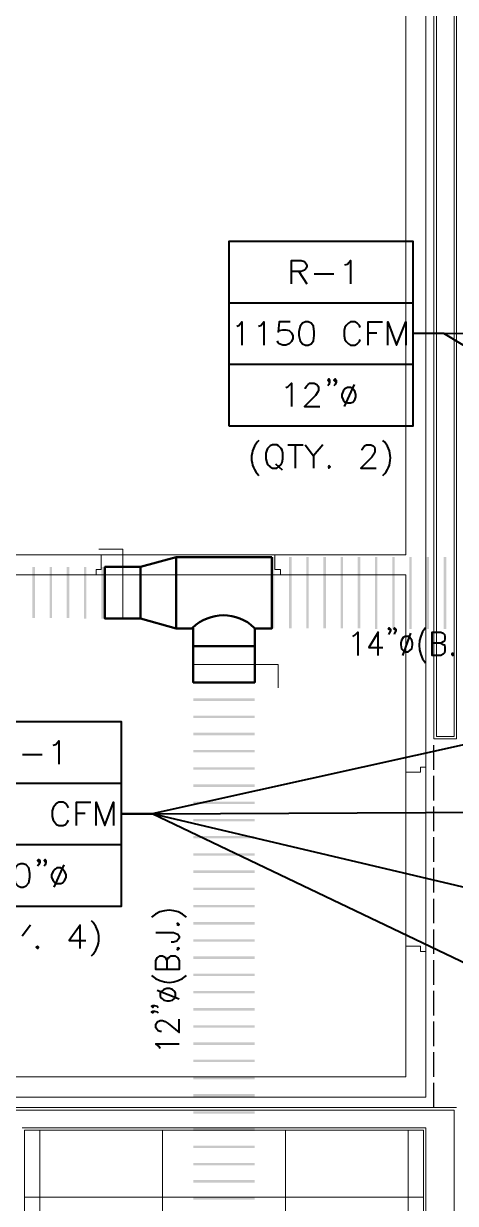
# Model space of a CAD drawing. Header units: inches. Extents: x 5 to 516, y -193 to 129.
# Drawn here: x 379.46 to 386.5, y -131.05 to -111.84 of the extents above; entities that cross this region are included whole.
import ezdxf

# ---------------------------------------------------------------- set-up
doc = ezdxf.new("R2010")
doc.units = ezdxf.units.IN
doc.header["$MEASUREMENT"] = 0
doc.linetypes.add('PDF_IMPORT', pattern=[1, 0.8, -0.2])
doc.layers.add('PDF10_Geometry', color=7, linetype='Continuous')
doc.layers.add('PDF10_Solid Fills', color=7, linetype='Continuous')

msp = doc.modelspace()

# ---------------------------------------------------------------- hatches: boundary and pattern name
at = {"layer": 'PDF10_Solid Fills', "transparency": 33554559}
for points in [[(383.5485293, -121.6876412), (383.5485293, -120.5276883), (383.508531, -120.5276883), (383.508531, -121.6876412)], [(383.828518, -121.6876412), (383.828518, -120.5276883), (383.7885196, -120.5276883), (383.7885196, -121.6876412)], [(384.1085066, -121.6876412), (384.1085066, -120.5276883), (384.0685082, -120.5276883), (384.0685082, -121.6876412)], [(384.3884952, -121.6876412), (384.3884952, -120.5276883), (384.3484968, -120.5276883), (384.3484968, -121.6876412)], [(384.6684839, -121.6876412), (384.6684839, -120.5276883), (384.6284855, -120.5276883), (384.6284855, -121.6876412)], [(384.9484725, -121.6876412), (384.9484725, -120.5276883), (384.9084741, -120.5276883), (384.9084741, -121.6876412)], [(385.2284611, -121.6976442), (385.2284611, -120.5276917), (385.1884627, -120.5276917), (385.1884627, -121.6976442)], [(385.5084497, -121.6976442), (385.5084497, -120.5276917), (385.4684514, -120.5276917), (385.4684514, -121.6976442)], [(385.7884384, -121.6976442), (385.7884384, -120.5276917), (385.74844, -120.5276917), (385.74844, -121.6976442)], [(386.068427, -121.6976442), (386.068427, -120.5276917), (386.0284286, -120.5276917), (386.0284286, -121.6976442)], [(386.3484156, -121.6976442), (386.3484156, -120.5276917), (386.3084173, -120.5276917), (386.3084173, -121.6976442)], [(379.6486877, -121.5176515), (379.6486877, -120.6876852), (379.6086893, -120.6876852), (379.6086893, -121.5176515)], [(379.9286763, -121.5176515), (379.9286763, -120.6876852), (379.888678, -120.6876852), (379.888678, -121.5176515)], [(380.208665, -121.5176515), (380.208665, -120.6876852), (380.1686666, -120.6876852), (380.1686666, -121.5176515)], [(380.4886536, -121.5276477), (380.4886536, -120.6876818), (380.4486552, -120.6876818), (380.4486552, -121.5276477)], [(380.7886414, -121.5276477), (380.7886414, -120.6876818), (380.7286439, -120.6876818), (380.7286439, -121.5276477)], [(383.2285423, -122.5676055), (382.2285829, -122.5676055), (382.2285829, -122.5876047), (383.2285423, -122.5876047)], [(383.2285423, -122.8275949), (382.2285829, -122.8275949), (382.2285829, -122.8675933), (383.2285423, -122.8675933)], [(383.2285423, -123.1075835), (382.2285829, -123.1075835), (382.2285829, -123.1475819), (383.2285423, -123.1475819)], [(383.2285423, -123.3875722), (382.2285829, -123.3875722), (382.2285829, -123.4275705), (383.2285423, -123.4275705)], [(383.2285423, -123.6675608), (382.2285829, -123.6675608), (382.2285829, -123.7075592), (383.2285423, -123.7075592)], [(383.2285423, -123.9475494), (382.2285829, -123.9475494), (382.2285829, -123.9875478), (383.2285423, -123.9875478)], [(383.2285423, -124.227538), (382.2285829, -124.227538), (382.2285829, -124.2675364), (383.2285423, -124.2675364)], [(383.2285423, -124.5075267), (382.2285829, -124.5075267), (382.2285829, -124.5475251), (383.2285423, -124.5475251)], [(383.2285423, -124.7875153), (382.2285829, -124.7875153), (382.2285829, -124.8275137), (383.2285423, -124.8275137)], [(383.2285423, -125.0675039), (382.2285829, -125.0675039), (382.2285829, -125.1075023), (383.2285423, -125.1075023)], [(383.2285423, -125.3474926), (382.2285829, -125.3474926), (382.2285829, -125.3874909), (383.2285423, -125.3874909)], [(383.2285423, -125.6274812), (382.2285829, -125.6274812), (382.2285829, -125.6674796), (383.2285423, -125.6674796)], [(383.2285423, -125.9074698), (382.2285829, -125.9074698), (382.2285829, -125.9474682), (383.2285423, -125.9474682)], [(383.2285423, -126.1874585), (382.2285829, -126.1874585), (382.2285829, -126.2274568), (383.2285423, -126.2274568)], [(383.2285423, -126.4674471), (382.2285829, -126.4674471), (382.2285829, -126.5074455), (383.2285423, -126.5074455)], [(383.2285423, -126.7474357), (382.2285829, -126.7474357), (382.2285829, -126.7874341), (383.2285423, -126.7874341)], [(383.2285423, -127.0274243), (382.2285829, -127.0274243), (382.2285829, -127.0674227), (383.2285423, -127.0674227)], [(383.2285423, -127.307413), (382.2285829, -127.307413), (382.2285829, -127.3474113), (383.2285423, -127.3474113)], [(383.2285423, -127.5874016), (382.2285829, -127.5874016), (382.2285829, -127.6274), (383.2285423, -127.6274)], [(383.2285423, -127.8673902), (382.2285829, -127.8673902), (382.2285829, -127.9073886), (383.2285423, -127.9073886)], [(383.2285423, -128.1473789), (382.2285829, -128.1473789), (382.2285829, -128.1873772), (383.2285423, -128.1873772)], [(383.2285423, -128.4273675), (382.2285829, -128.4273675), (382.2285829, -128.4673659), (383.2285423, -128.4673659)], [(383.2285423, -128.7073561), (382.2285829, -128.7073561), (382.2285829, -128.7473545), (383.2285423, -128.7473545)], [(383.2285423, -128.9873447), (382.2285829, -128.9873447), (382.2285829, -129.0273431), (383.2285423, -129.0273431)], [(383.2285423, -129.2673334), (382.2285829, -129.2673334), (382.2285829, -129.3073318), (383.2285423, -129.3073318)], [(383.2285423, -129.547322), (382.2285829, -129.547322), (382.2285829, -129.5873204), (383.2285423, -129.5873204)], [(383.2285423, -129.8273106), (382.2285829, -129.8273106), (382.2285829, -129.867309), (383.2285423, -129.867309)], [(383.2285423, -130.1072993), (382.2285829, -130.1072993), (382.2285829, -130.1472976), (383.2285423, -130.1472976)], [(383.2285423, -130.3872879), (382.2285829, -130.3872879), (382.2285829, -130.4272863), (383.2285423, -130.4272863)], [(383.2285423, -130.6672765), (382.2285829, -130.6672765), (382.2285829, -130.7072749), (383.2285423, -130.7072749)], [(383.2285423, -130.9472652), (382.2285829, -130.9472652), (382.2285829, -130.9872635), (383.2285423, -130.9872635)]]:
    msp.add_hatch(color=256, dxfattribs=at).paths.add_polyline_path(points)

# ---------------------------------------------------------------- linework, layer by layer
at = {"layer": 'PDF10_Geometry', "lineweight": 13}
for points in [[(386.5184053, -129.4873244), (370.4390583, -129.4873244), (370.4390583, -106.0682755), (378.9787115, -106.0682755), (378.9787115, -105.7382889)], [(383.2285423, -105.678288), (383.2285423, -106.0682721), (386.1484238, -106.0682721), (386.1484238, -123.4875647)], [(386.0184256, -114.9079165), (386.0184256, -111.0680725), (386.0184256, -107.238228)], [(386.1484204, -123.4875681), (386.5184053, -123.4875681), (386.5184053, -109.3981403)], [(385.6884424, -111.0680725), (385.6884424, -114.9079165), (385.6884424, -118.737761)], [(386.0184256, -119.6977186), (386.0184256, -118.7377576), (386.0184256, -114.9079131)], [(385.6884424, -118.7377576), (385.6884424, -119.6977186)], [(385.0184696, -120.4876899), (385.6884424, -120.4876899), (385.6884424, -119.697722)], [(386.0184256, -119.697722), (386.0184256, -121.6076444), (386.0184256, -123.5275665)], [(381.0786263, -121.5276477), (381.0786263, -120.3976936), (380.6886421, -120.3976936)], [(375.4388519, -120.4876899), (379.2686964, -120.4876899), (380.2286574, -120.4876899), (380.7286371, -120.4876899), (380.7286371, -120.7276802), (380.6486403, -120.7276802), (380.6486403, -120.8176765), (380.2286574, -120.8176765)], [(383.6485219, -120.8176765), (383.6485219, -120.7276802), (383.5585255, -120.7276802), (383.5585255, -120.4876899), (384.0585052, -120.4876899), (385.0184662, -120.4876899)], [(379.2686964, -120.8176799), (380.2286574, -120.8176799)], [(385.688439, -121.6076478), (385.688439, -120.8176799), (385.0184662, -120.8176799), (384.0585052, -120.8176799), (383.6485219, -120.8176799)], [(385.6884424, -121.6076444), (385.6884424, -123.5275665), (385.6884424, -124.0275462), (385.9284327, -124.0275462), (385.9284327, -123.9475494), (386.018429, -123.9475494), (386.018429, -123.5275665)], [(382.2285829, -122.2776206), (383.6085269, -122.2776206), (383.6085269, -122.6576052)], [(386.018429, -126.947431), (385.9284327, -126.947431), (385.9284327, -126.8574346), (385.6884424, -126.8574346), (385.6884424, -127.3574143), (385.6884424, -128.3173753)], [(386.0184256, -126.947431), (386.0184256, -127.3574143), (386.0184256, -128.3173753), (386.0184256, -129.3173347), (385.0184662, -129.3173347), (383.1085438, -129.3173347)], [(385.6884424, -128.9873447), (385.6884424, -128.317372)], [(385.0184696, -128.9873447), (383.1085472, -128.9873447), (379.2687031, -128.9873447)], [(385.0184662, -128.9873447), (385.688439, -128.9873447)], [(379.2686964, -129.3173347), (383.1085404, -129.3173347)], [(386.1484204, -132.9971853), (385.9784273, -132.9971853), (385.9784273, -129.8573128), (379.4786912, -129.8573128)], [(379.478698, -129.8573128), (379.478698, -139.4469234), (383.3085425, -139.4469234)]]:
    msp.add_lwpolyline(points, dxfattribs=at)
at = {"layer": 'PDF10_Geometry', "lineweight": 0}
for points in [[(386.1884221, -106.0282772), (386.1884221, -123.4475697), (386.4784103, -123.4475697), (386.4784103, -109.3581419), (390.7682361, -109.3581419), (390.7682361, -106.0282772)], [(379.4386996, -129.817311), (386.0184324, -129.817311), (386.0184324, -132.9571835), (386.1884255, -132.9571835), (386.1884255, -133.1971738), (386.4784137, -133.1971738), (386.4784137, -129.5273228), (370.3990668, -129.5273228)]]:
    msp.add_lwpolyline(points, dxfattribs=at)
at = {"layer": 'PDF10_Geometry', "color": 251, "lineweight": 13, "true_color": 0x4d4d4d}
for points in [[(370.6090548, -106.2382652), (386.018429, -106.2382652), (386.018429, -129.317328), (370.6090548, -129.317328)], [(385.6884424, -120.4876899), (370.9390414, -120.4876899), (370.9390414, -106.5682552), (385.6884424, -106.5682552)], [(370.939038, -128.9873447), (385.688439, -128.9873447), (385.688439, -120.8176765), (370.939038, -120.8176765)]]:
    msp.add_lwpolyline(points, close=True, dxfattribs=at)
at = {"layer": 'PDF10_Geometry', "lineweight": 40}
for points in [[(382.8085594, -118.3877752), (385.8084376, -118.3877752), (385.8084376, -115.387897), (382.8085594, -115.387897)], [(384.0585052, -116.6978405), (384.0085073, -116.7178396), (383.9685089, -116.7678376), (383.9485097, -116.857834), (383.9485097, -116.9178315), (383.9685089, -117.0078279), (384.0085073, -117.0578258), (384.0585052, -117.077825), (384.0985036, -117.077825), (384.1485016, -117.0578258), (384.1885, -117.0078279), (384.1984995, -116.9178315), (384.1984995, -116.857834), (384.1885, -116.7678376), (384.1485016, -116.7178396), (384.0985036, -116.6978405)], [(384.7384776, -117.7678004), (384.6984792, -117.7877996), (384.6684805, -117.827798), (384.6484813, -117.8777959), (384.6484813, -117.9177943), (384.6684805, -117.9677923), (384.6984792, -118.0077906), (384.7384776, -118.0177902), (384.7884756, -118.0177902), (384.828474, -118.0077906), (384.8584727, -117.9677923), (384.8784719, -117.9177943), (384.8784719, -117.8777959), (384.8584727, -117.827798), (384.828474, -117.7877996), (384.7884756, -117.7678004)], [(383.5185272, -118.6977592), (383.4785288, -118.7177584), (383.4385304, -118.7577568), (383.4285308, -118.7877556), (383.4085316, -118.8377535), (383.4085316, -118.9277499), (383.4285308, -118.9877475), (383.4385304, -119.0177462), (383.4785288, -119.0577446), (383.5185272, -119.0777438), (383.5885243, -119.0777438), (383.6185231, -119.0577446), (383.6585215, -119.0177462), (383.6785207, -118.9877475), (383.6885203, -118.9277499), (383.6885203, -118.8377535), (383.6785207, -118.7877556), (383.6585215, -118.7577568), (383.6185231, -118.7177584), (383.5885243, -118.6977592)], [(384.4384898, -119.0377522), (384.4284902, -119.0577514), (384.4384898, -119.0777506), (384.458489, -119.0577514)], [(385.6784394, -121.8176393), (385.6484407, -121.8376385), (385.6184419, -121.8776369), (385.6084423, -121.9276348), (385.6084423, -121.9576336), (385.6184419, -122.0176312), (385.6484407, -122.04763), (385.6784394, -122.0676292), (385.7284374, -122.0676292), (385.7584362, -122.04763), (385.788435, -122.0176312), (385.7984346, -121.9576336), (385.7984346, -121.9276348), (385.788435, -121.8776369), (385.7584362, -121.8376385), (385.7284374, -121.8176393)], [(386.4584078, -122.087625), (386.4384086, -122.1076241), (386.4584078, -122.1276233), (386.4684074, -122.1076241)], [(378.0587489, -126.2074576), (381.0586271, -126.2074576), (381.0586271, -123.2075795), (378.0587489, -123.2075795)], [(379.4186937, -125.5174891), (379.3686957, -125.5374882), (379.3286973, -125.5874862), (379.3186977, -125.6774826), (379.3186977, -125.7374801), (379.3286973, -125.8274765), (379.3686957, -125.8774744), (379.4186937, -125.8974736), (379.458692, -125.8974736), (379.50869, -125.8774744), (379.5486884, -125.8274765), (379.5686876, -125.7374801), (379.5686876, -125.6774826), (379.5486884, -125.5874862), (379.50869, -125.5374882), (379.458692, -125.5174891)], [(380.0086731, -125.5874828), (379.9786743, -125.607482), (379.9386759, -125.6474804), (379.9186768, -125.6974784), (379.9186768, -125.7374767), (379.9386759, -125.7874747), (379.9786743, -125.8274731), (380.0086731, -125.8374727), (380.0686707, -125.8374727), (380.0986694, -125.8274731), (380.1386678, -125.7874747), (380.158667, -125.7374767), (380.158667, -125.6974784), (380.1386678, -125.6474804), (380.0986694, -125.607482), (380.0686707, -125.5874828)], [(381.9585905, -126.5074455), (381.9785897, -126.5174451), (381.9985889, -126.5074455), (381.9785897, -126.4874463)], [(379.6886861, -126.8574346), (379.6686869, -126.8774338), (379.6886861, -126.897433), (379.7086853, -126.8774338)], [(381.9585905, -126.897433), (381.9785897, -126.9174322), (381.9985889, -126.897433), (381.9785897, -126.8874334)], [(381.6886049, -127.6774013), (381.7086041, -127.7074001), (381.7486024, -127.7373989), (381.7986004, -127.7473985), (381.8385988, -127.7473985), (381.8885967, -127.7373989), (381.9285951, -127.7074001), (381.9385947, -127.6774013), (381.9385947, -127.6274034), (381.9285951, -127.5974046), (381.8885967, -127.5674058), (381.8385988, -127.5474066), (381.7986004, -127.5474066), (381.7486024, -127.5674058), (381.7086041, -127.5974046), (381.6886049, -127.6274034)]]:
    msp.add_lwpolyline(points, close=True, dxfattribs=at)
for points in [[(383.828518, -116.0778724), (383.828518, -115.6978878), (383.9885115, -115.6978878), (384.0385094, -115.717887), (384.0585086, -115.7378862), (384.0785078, -115.767885), (384.0785078, -115.8078834), (384.0585086, -115.8378822), (384.0385094, -115.8578813), (383.9885115, -115.8778805), (383.828518, -115.8778805)], [(384.6984792, -115.7678816), (384.7384776, -115.757882), (384.7884756, -115.6978845), (384.7884756, -116.077869)], [(383.9485131, -115.8778805), (384.0785078, -116.0778724)], [(384.1984995, -115.9178789), (384.5184866, -115.9178789)], [(382.8085594, -116.3878564), (385.8084376, -116.3878564)], [(382.9385507, -116.767841), (382.9685495, -116.7578414), (383.0185475, -116.6978438), (383.0185475, -117.0778284)], [(383.2885399, -116.767841), (383.3285383, -116.7578414), (383.3785362, -116.6978438), (383.3785362, -117.0778284)], [(383.8085188, -116.6978405), (383.6285261, -116.6978405), (383.6085269, -116.857834), (383.6285261, -116.8378348), (383.6885237, -116.8278352), (383.7385216, -116.8278352), (383.7885196, -116.8378348), (383.828518, -116.8778331), (383.8485172, -116.9278311), (383.8485172, -116.9678295), (383.828518, -117.0178275), (383.7885196, -117.0578258), (383.7385216, -117.077825), (383.6885237, -117.077825), (383.6285261, -117.0578258), (383.6085269, -117.0378266), (383.5985273, -117.0078279)], [(384.9484725, -116.7878402), (384.9384729, -116.7578414), (384.8984745, -116.717843), (384.8584761, -116.6978438), (384.788479, -116.6978438), (384.7584802, -116.717843), (384.7184818, -116.7578414), (384.6984826, -116.7878402), (384.688483, -116.8378382), (384.688483, -116.9278345), (384.6984826, -116.9878321), (384.7184818, -117.0178308), (384.7584802, -117.0578292), (384.788479, -117.0778284), (384.8584761, -117.0778284), (384.8984745, -117.0578292), (384.9384729, -117.0178308), (384.9484725, -116.9878321)], [(385.0784638, -117.0778318), (385.0784638, -116.6978472), (385.3084545, -116.6978472)], [(385.3984508, -117.0778318), (385.3984508, -116.6978472), (385.5384451, -117.0778318), (385.688439, -116.6978472), (385.688439, -117.0778318)], [(385.0784638, -116.8778399), (385.2184581, -116.8778399)], [(389.2982924, -118.687763), (386.3084139, -116.8878361), (385.8084342, -116.8878361)], [(389.2282987, -116.9378307), (386.3084173, -116.8878327), (385.8084376, -116.8878327)], [(382.8085594, -117.3878158), (385.8084376, -117.3878158)], [(383.7385182, -117.7678004), (383.768517, -117.7578008), (383.8285146, -117.6978032), (383.8285146, -118.0777878)], [(384.0585052, -117.7877996), (384.0585052, -117.7678004), (384.0785044, -117.7378016), (384.0985036, -117.7178024), (384.1285024, -117.6978032), (384.1984995, -117.6978032), (384.2384979, -117.7178024), (384.2584971, -117.7378016), (384.2684967, -117.7678004), (384.2684967, -117.8077988), (384.2584971, -117.8377975), (384.2184987, -117.8977951), (384.038506, -118.0777878), (384.2884959, -118.0777878)], [(384.4484928, -117.6478053), (384.4384932, -117.6678045), (384.418494, -117.6478053), (384.4384932, -117.6278061), (384.4484928, -117.6478053), (384.4484928, -117.677804), (384.4384932, -117.7178024), (384.418494, -117.7378016)], [(384.5584849, -117.6478053), (384.5384857, -117.6678045), (384.5184866, -117.6478053), (384.5384857, -117.6278061), (384.5584849, -117.6478053), (384.5584849, -117.677804), (384.5384857, -117.7178024), (384.5184866, -117.7378016)], [(384.8484765, -117.7178058), (384.688483, -118.0777912)], [(383.7685204, -118.6977592), (384.0185102, -118.6977592)], [(383.8885155, -118.6977592), (383.8885155, -119.0777438)], [(384.048509, -118.6977592), (384.1885033, -118.8777519), (384.1885033, -119.0777438)], [(384.3384939, -118.6977592), (384.1885, -118.8777519)], [(384.9784679, -118.787759), (384.9784679, -118.7677598), (384.9984671, -118.737761), (385.0184662, -118.7177618), (385.048465, -118.6977626), (385.1184622, -118.6977626), (385.1584606, -118.7177618), (385.1784598, -118.737761), (385.1884593, -118.7677598), (385.1884593, -118.8077582), (385.1784598, -118.8377569), (385.1384614, -118.8977545), (384.9584687, -119.0777472), (385.2084585, -119.0777472)], [(383.5685285, -119.00775), (383.6785241, -119.107746)], [(384.8284774, -121.8176393), (384.8584761, -121.7976401), (384.9084741, -121.7476422), (384.9084741, -122.1276267)], [(385.2384573, -122.1276233), (385.2384573, -121.7476388), (385.0884634, -121.9976286), (385.3184541, -121.9976286)], [(385.4384492, -121.6976442), (385.41845, -121.7076438), (385.4084504, -121.6976442), (385.41845, -121.677645), (385.4384492, -121.6976442), (385.4384492, -121.727643), (385.41845, -121.7676413), (385.4084504, -121.7876405)], [(385.5284489, -121.6976442), (385.5084497, -121.7076438), (385.4984501, -121.6976442), (385.5084497, -121.677645), (385.5284489, -121.6976442), (385.5284489, -121.727643), (385.5084497, -121.7676413), (385.4984501, -121.7876405)], [(386.2584159, -121.9276315), (386.2984143, -121.9476306), (386.3184135, -121.9576302), (386.328413, -121.9976286), (386.328413, -122.0476266), (386.3184135, -122.087625), (386.2984143, -122.1076241), (386.2584159, -122.1276233), (386.1184216, -122.1276233), (386.1184216, -121.7476388), (386.2584159, -121.7476388), (386.2984143, -121.767638), (386.3184135, -121.7876371), (386.328413, -121.8176359), (386.328413, -121.8576343), (386.3184135, -121.8876331), (386.2984143, -121.9076323), (386.2584159, -121.9276315), (386.1184216, -121.9276315)], [(385.7684392, -121.767638), (385.6384445, -122.1276233)], [(389.2782932, -122.9975914), (381.5586068, -124.7075219), (381.0586271, -124.7075219)], [(379.9486688, -123.587564), (379.9886671, -123.5775644), (380.0386651, -123.5175669), (380.0386651, -123.8975515)], [(379.4486958, -123.7375613), (379.7686828, -123.7375613)], [(378.0587489, -124.2075389), (381.0586271, -124.2075389)], [(380.1986688, -124.6075226), (380.1786696, -124.5775238), (380.1486708, -124.5375255), (380.1086724, -124.5175263), (380.0386753, -124.5175263), (379.9986769, -124.5375255), (379.9686781, -124.5775238), (379.9486789, -124.6075226), (379.9286797, -124.6575206), (379.9286797, -124.7475169), (379.9486789, -124.8075145), (379.9686781, -124.8375133), (379.9986769, -124.8775117), (380.0386753, -124.8975108), (380.1086724, -124.8975108), (380.1486708, -124.8775117), (380.1786696, -124.8375133), (380.1986688, -124.8075145)], [(380.3286601, -124.8975142), (380.3286601, -124.5175297), (380.5586508, -124.5175297)], [(380.6486471, -124.8975142), (380.6486471, -124.5175297), (380.7886414, -124.8975142), (380.9286357, -124.5175297), (380.9286357, -124.8975142)], [(380.3286601, -124.6975224), (380.4686544, -124.6975224)], [(389.3982884, -128.4473667), (381.5586068, -124.7075186), (381.0586271, -124.7075186), (381.5586068, -124.7075186), (389.35829, -124.6675202)], [(389.368293, -126.5474438), (381.5586102, -124.7075186), (381.0586305, -124.7075186)], [(378.0587489, -125.2074983), (381.0586271, -125.2074983)], [(379.7286845, -125.4674877), (379.7086853, -125.4874869), (379.6886861, -125.4674877), (379.7086853, -125.4474885), (379.7286845, -125.4674877), (379.7286845, -125.4974865), (379.7086853, -125.5374849), (379.6886861, -125.557484)], [(379.8286736, -125.4674877), (379.818674, -125.4874869), (379.7986748, -125.4674877), (379.818674, -125.4474885), (379.8286736, -125.4674877), (379.8286736, -125.4974865), (379.818674, -125.5374849), (379.7986748, -125.557484)], [(380.118672, -125.5374882), (379.9586785, -125.8974736)], [(379.5786872, -126.5174484), (379.4386929, -126.6974411)], [(380.3886577, -126.897433), (380.3886577, -126.5174484), (380.208665, -126.7674383), (380.478654, -126.7674383)], [(381.6186043, -126.6374436), (381.9085925, -126.6374436), (381.9585905, -126.6574428), (381.9785897, -126.6674424), (381.9985889, -126.6974411), (381.9985889, -126.7274399), (381.9785897, -126.7574387), (381.9585905, -126.7774379), (381.9085925, -126.7974371), (381.8685942, -126.7974371)], [(381.798597, -127.0974249), (381.8185962, -127.0474269), (381.8385954, -127.0374273), (381.8685942, -127.0174281), (381.9285917, -127.0174281), (381.9585905, -127.0374273), (381.9785897, -127.0474269), (381.9985889, -127.0974249), (381.9985889, -127.2374192), (381.6186043, -127.2374192), (381.6186043, -127.0974249), (381.6386035, -127.0474269), (381.6586027, -127.0374273), (381.6886015, -127.0174281), (381.7285999, -127.0174281), (381.7685982, -127.0374273), (381.7785978, -127.0474269), (381.798597, -127.0974249), (381.798597, -127.2374192)], [(381.6386035, -127.5774054), (381.9985889, -127.7173997)], [(381.5686097, -127.8273919), (381.5886089, -127.8373914), (381.5686097, -127.8573906), (381.5486106, -127.8373914), (381.5686097, -127.8273919), (381.5986085, -127.8273919), (381.6386069, -127.8373914), (381.6586061, -127.8573906)], [(381.5686097, -127.9173916), (381.5886089, -127.9273912), (381.5686097, -127.9473904), (381.5486106, -127.9273912), (381.5686097, -127.9173916), (381.5986085, -127.9173916), (381.6386069, -127.9273912), (381.6586061, -127.9473904)], [(381.7086041, -128.2473748), (381.6886049, -128.2473748), (381.6586061, -128.2373752), (381.6386069, -128.217376), (381.6186077, -128.1873772), (381.6186077, -128.1273797), (381.6386069, -128.0973809), (381.6586061, -128.0873813), (381.6886049, -128.0673821), (381.7286032, -128.0673821), (381.7686016, -128.0873813), (381.8185996, -128.1173801), (381.9985923, -128.267374), (381.9985923, -128.0473829)], [(381.6886049, -128.5273634), (381.6786053, -128.4973646), (381.6186077, -128.4473667), (381.9985923, -128.4473667)]]:
    msp.add_lwpolyline(points, dxfattribs=at)
at = {"layer": 'PDF10_Geometry', "lineweight": 50}
for points in [[(381.9485943, -120.5276883), (381.3686179, -120.6876818), (381.3686179, -121.5276477), (381.9485943, -121.6876412)], [(383.508531, -120.5276883), (383.508531, -121.6876412), (383.2285423, -121.6876412), (383.2285423, -121.9776294), (382.2285829, -121.9776294), (382.2285829, -121.6876412), (381.9485943, -121.6876412), (381.9485943, -120.5276883)], [(381.3686179, -120.6876818), (380.7886414, -120.6876818), (380.7886414, -121.5276477), (381.3686179, -121.5276477)], [(382.2285829, -121.9776328), (383.2285423, -121.9776328), (383.2285423, -122.5676089), (382.2285829, -122.5676089)]]:
    msp.add_lwpolyline(points, close=True, dxfattribs=at)
at = {"layer": 'PDF10_Geometry', "color": 253, "linetype": 'PDF_IMPORT', "lineweight": 25, "ltscale": 0.49998, "true_color": 0xb3b3b3}
msp.add_lwpolyline([(386.1484238, -129.4873244), (386.1484238, -123.4875715)], dxfattribs=at)
at = {"layer": 'PDF10_Geometry', "color": 251, "lineweight": 13, "true_color": 0x4d4d4d}
for points in [[(379.7286845, -129.8573128), (379.7286845, -139.4469234)], [(381.7286032, -129.8573128), (381.7286032, -139.4469234)], [(383.728522, -129.8573128), (383.728522, -138.026981)], [(385.7284408, -129.8573128), (385.7284408, -138.026981)], [(379.478698, -130.9472652), (385.978434, -130.9472652)]]:
    msp.add_lwpolyline(points, dxfattribs=at)
at = {"layer": 'PDF10_Geometry', "lineweight": 40}
for centre, radius, start, end in [((383.5718583, -118.9127539), 0.3948714, 133.80294896, 226.19705104), ((385.0451318, -118.9127539), 0.3948714, 313.80294896, 46.19705104), ((386.3584152, -121.9626334), 0.4513407, 140.84456588, 219.15543412), ((381.833599, -126.6960742), 0.4200798, 47.2800977, 132.7199023), ((380.2953281, -126.7324363), 0.3948714, 313.80294896, 46.19705104), ((381.833599, -127.0287913), 0.4200798, 227.2800977, 312.7199023)]:
    msp.add_arc(centre, radius, start, end, dxfattribs=at)
at = {"layer": 'PDF10_Geometry', "lineweight": 50}
msp.add_arc((382.7190255, -122.1997879), 0.7249836, 46.13238797, 133.86761203, dxfattribs=at)

doc.saveas('drawing.dxf')
